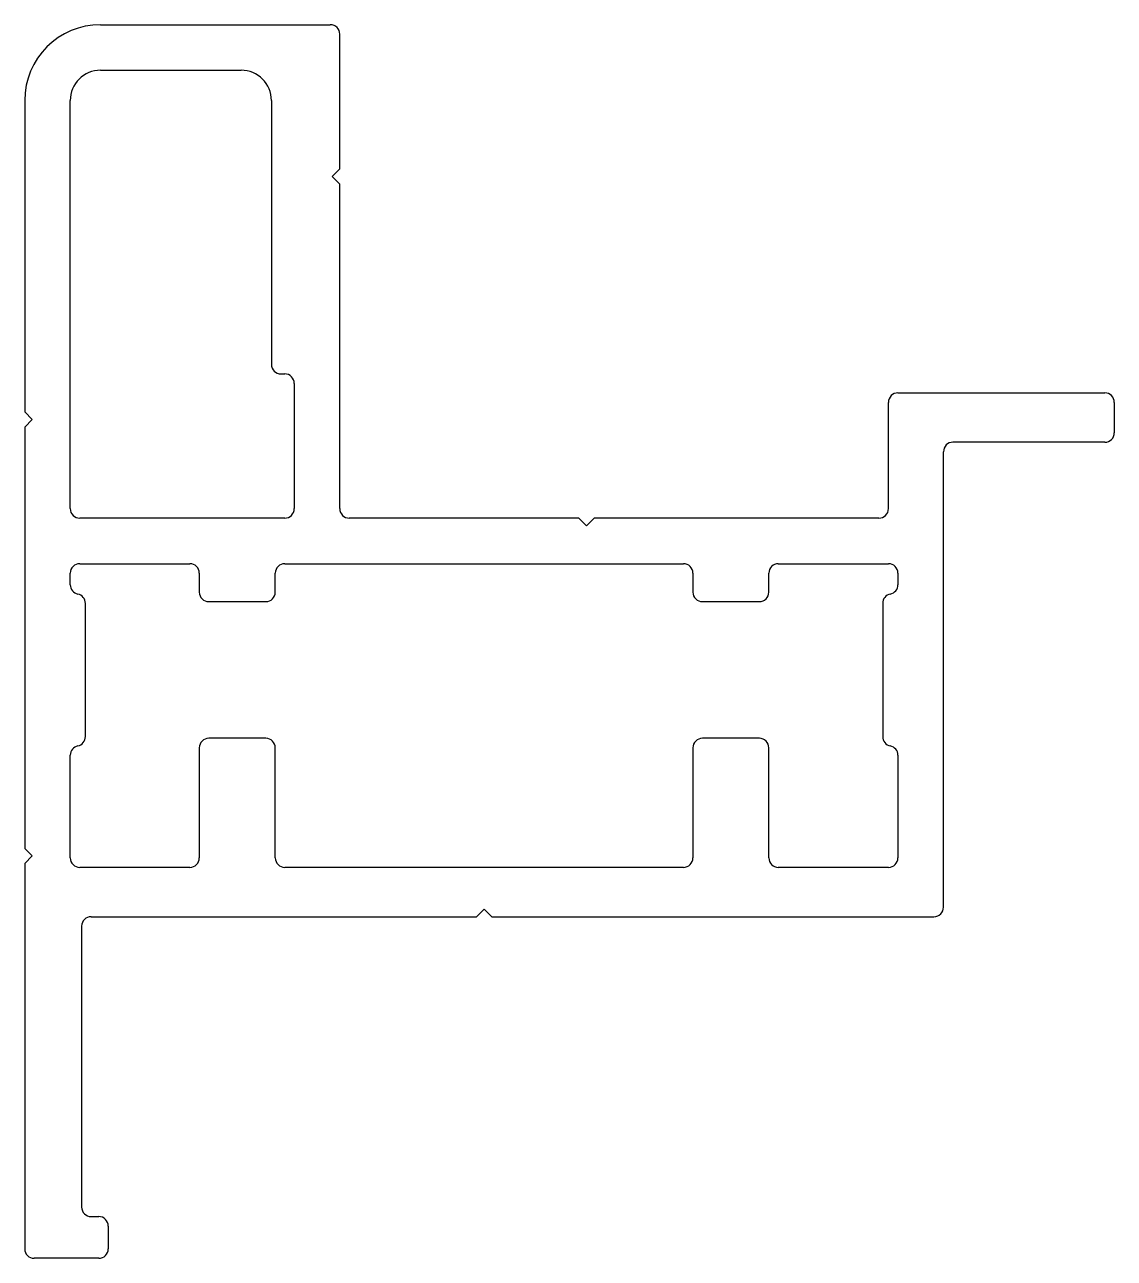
# Model space of a CAD drawing. Extents: x 1763.7 to 1792.4, y 1080.9 to 1113.4.
import ezdxf

# ---------------------------------------------------------------- set-up
doc = ezdxf.new("R2010")
doc.units = 0
doc.layers.get('0').update_dxf_attribs({"linetype": 'CONTINUOUS'})

msp = doc.modelspace()

# ---------------------------------------------------------------- linework, layer by layer
for p, q in [((1765.701, 1113.428), (1771.751, 1113.428)), ((1772.001, 1109.628), (1772.001, 1113.178)), ((1765.701, 1112.228), (1769.401, 1112.228)), ((1763.701, 1111.428), (1763.701, 1103.228)), ((1764.901, 1100.678), (1764.901, 1111.428)), ((1770.201, 1111.428), (1770.201, 1104.478)), ((1771.801, 1109.428), (1772.001, 1109.628)), ((1772.001, 1109.228), (1771.801, 1109.428)), ((1772.001, 1100.678), (1772.001, 1109.228)), ((1770.451, 1104.228), (1770.551, 1104.228)), ((1770.801, 1103.978), (1770.801, 1100.678)), ((1786.701, 1103.728), (1792.151, 1103.728)), ((1786.451, 1100.678), (1786.451, 1103.478)), ((1792.401, 1103.478), (1792.401, 1102.678)), ((1763.701, 1103.228), (1763.901, 1103.028)), ((1763.901, 1103.028), (1763.701, 1102.828)), ((1763.701, 1102.828), (1763.701, 1091.728)), ((1792.151, 1102.428), (1788.151, 1102.428)), ((1787.901, 1090.178), (1787.901, 1102.178)), ((1770.551, 1100.428), (1765.151, 1100.428)), ((1778.301, 1100.428), (1772.251, 1100.428)), ((1778.301, 1100.428), (1778.501, 1100.228)), ((1778.501, 1100.228), (1778.701, 1100.428)), ((1786.201, 1100.428), (1778.701, 1100.428)), ((1765.151, 1099.228), (1768.051, 1099.228)), ((1770.551, 1099.228), (1781.051, 1099.228)), ((1783.551, 1099.228), (1786.451, 1099.228)), ((1764.901, 1098.673), (1764.901, 1098.978)), ((1768.301, 1098.978), (1768.301, 1098.478)), ((1770.301, 1098.478), (1770.301, 1098.978)), ((1781.301, 1098.978), (1781.301, 1098.478)), ((1783.301, 1098.478), (1783.301, 1098.978)), ((1786.701, 1098.978), (1786.701, 1098.673)), ((1765.301, 1094.673), (1765.301, 1098.183)), ((1768.551, 1098.228), (1770.051, 1098.228)), ((1781.551, 1098.228), (1783.051, 1098.228)), ((1786.301, 1098.183), (1786.301, 1094.673)), ((1770.051, 1094.628), (1768.551, 1094.628)), ((1783.051, 1094.628), (1781.551, 1094.628)), ((1768.301, 1094.378), (1768.301, 1091.478)), ((1770.301, 1091.478), (1770.301, 1094.378)), ((1781.301, 1094.378), (1781.301, 1091.478)), ((1783.301, 1091.478), (1783.301, 1094.378)), ((1764.901, 1091.478), (1764.901, 1094.183)), ((1786.701, 1094.183), (1786.701, 1091.478)), ((1763.701, 1091.728), (1763.901, 1091.528)), ((1763.901, 1091.528), (1763.701, 1091.328)), ((1763.701, 1091.328), (1763.701, 1081.178)), ((1768.051, 1091.228), (1765.151, 1091.228)), ((1781.051, 1091.228), (1770.551, 1091.228)), ((1786.451, 1091.228), (1783.551, 1091.228)), ((1775.601, 1089.928), (1775.801, 1090.128)), ((1775.801, 1090.128), (1776.001, 1089.928)), ((1765.451, 1089.928), (1775.601, 1089.928)), ((1776.001, 1089.928), (1787.651, 1089.928)), ((1765.201, 1089.678), (1765.201, 1082.278)), ((1765.451, 1082.028), (1765.651, 1082.028)), ((1765.901, 1081.778), (1765.901, 1081.178)), ((1765.651, 1080.928), (1763.951, 1080.928))]:
    msp.add_line(p, q)
for centre, radius, start, end in [((1765.701, 1111.428), 2, 90, 180), ((1771.751, 1113.178), 0.25, 0, 90), ((1765.701, 1111.428), 0.8, 90, 180), ((1769.401, 1111.428), 0.8, 0, 90), ((1770.451, 1104.478), 0.25, 180, 270), ((1770.551, 1103.978), 0.25, 0, 90), ((1786.701, 1103.478), 0.25, 90, 180), ((1792.151, 1103.478), 0.25, 0, 90), ((1788.151, 1102.178), 0.25, 90, 180), ((1792.151, 1102.678), 0.25, 270, 0), ((1765.151, 1100.678), 0.25, 180, 270), ((1770.551, 1100.678), 0.25, 270, 0), ((1772.251, 1100.678), 0.25, 180, 270), ((1786.201, 1100.678), 0.25, 270, 0), ((1765.151, 1098.978), 0.25, 90, 180), ((1768.051, 1098.978), 0.25, 0, 90), ((1770.551, 1098.978), 0.25, 90, 180), ((1781.051, 1098.978), 0.25, 0, 90), ((1783.551, 1098.978), 0.25, 90, 180), ((1786.451, 1098.978), 0.25, 0, 90), ((1765.151, 1098.673), 0.25, 180, 258.463), ((1786.451, 1098.673), 0.25, 281.537, 0), ((1765.051, 1098.183), 0.25, 0, 78.463), ((1768.551, 1098.478), 0.25, 180, 270), ((1770.051, 1098.478), 0.25, 270, 0), ((1781.551, 1098.478), 0.25, 180, 270), ((1783.051, 1098.478), 0.25, 270, 0), ((1786.551, 1098.183), 0.25, 101.537, 180), ((1765.051, 1094.673), 0.25, 281.537, 0), ((1768.551, 1094.378), 0.25, 90, 180), ((1770.051, 1094.378), 0.25, 0, 90), ((1781.551, 1094.378), 0.25, 90, 180), ((1783.051, 1094.378), 0.25, 0, 90), ((1786.551, 1094.673), 0.25, 180, 258.463), ((1765.151, 1094.183), 0.25, 101.537, 180), ((1786.451, 1094.183), 0.25, 0, 78.463), ((1765.151, 1091.478), 0.25, 180, 270), ((1768.051, 1091.478), 0.25, 270, 0), ((1770.551, 1091.478), 0.25, 180, 270), ((1781.051, 1091.478), 0.25, 270, 0), ((1783.551, 1091.478), 0.25, 180, 270), ((1786.451, 1091.478), 0.25, 270, 0), ((1787.651, 1090.178), 0.25, 270, 0), ((1765.451, 1089.678), 0.25, 90, 180), ((1765.451, 1082.278), 0.25, 180, 270), ((1765.651, 1081.778), 0.25, 0, 90), ((1763.951, 1081.178), 0.25, 180, 270), ((1765.651, 1081.178), 0.25, 270, 0)]:
    msp.add_arc(centre, radius, start, end)

doc.saveas('drawing.dxf')
